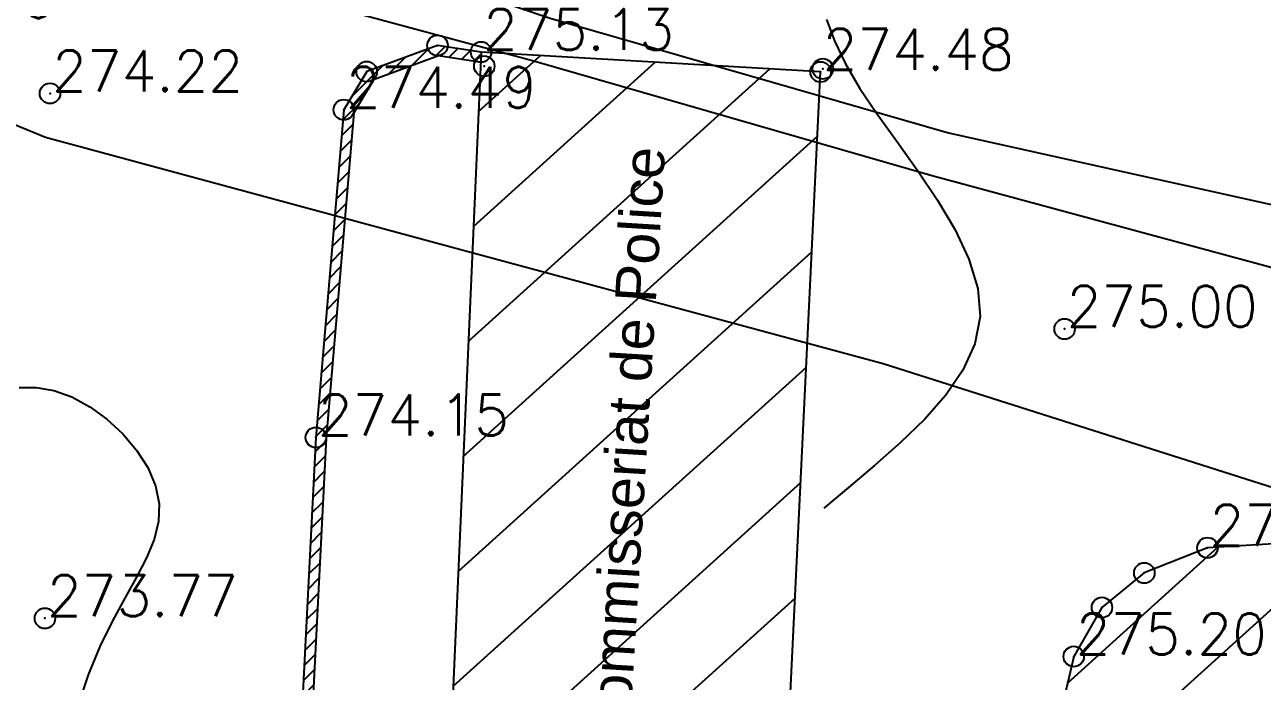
# Model space of a CAD drawing. Header units: millimetres. Extents: x 524954 to 526204, y 9523489 to 9524010.
# Drawn here: x 525433.97 to 525464.19, y 9523619.21 to 9523635.24 of the extents above; entities that cross this region are included whole.
import ezdxf

# ---------------------------------------------------------------- set-up
doc = ezdxf.new("R2010")
doc.units = ezdxf.units.MM
doc.header["$PDMODE"] = 32
doc.header["$PDSIZE"] = 0.5
doc.linetypes.add('CACHE2', pattern=[4.7625, 3.175, -1.5875])
for name, color, linetype in [('Bati', 6, 'Continuous'), ('Bati_H', 1, 'Continuous'), ('Cloture', 7, 'Continuous'), ('CN_02_00', 4, 'Continuous'), ('CN_05_00', 6, 'Continuous'), ('Murs', 1, 'Continuous'), ('PLUME_4', 3, 'Continuous'), ('PLUME_5', 6, 'Continuous'), ('PLUME_6', 2, 'Continuous'), ('TopoAlt', 3, 'Continuous'), ('TOPOJIS', 7, 'Continuous'), ('Toponomie', 7, 'CACHE2')]:
    doc.layers.add(name, color=color, linetype=linetype)
doc.styles.add('Simplex 1.0', font='Simplex.shx', dxfattribs={"width": 0.99, "height": 1})
doc.styles.get("Standard").update_dxf_attribs({"font": 'arial.ttf'})

# ---------------------------------------------------------------- blocks, each defined once
blk = doc.blocks.new('TCPOINT M')
at = {"color": 0}
blk.add_point((0, 0), dxfattribs=at)
at = {"layer": 'TopoAlt', "style": 'Simplex 1.0', "width": 0.99}
blk.add_attdef('ALT', (0.15, 0.15), '', height=1, dxfattribs=at)

msp = doc.modelspace()

# ---------------------------------------------------------------- hatches: boundary and pattern name
at = {"layer": 'Bati_H'}
h = msp.add_hatch(dxfattribs=at)
h.set_pattern_fill('_U', color=256, scale=2, angle=222.0999, style=0, pattern_type=0)
h.set_pattern_definition([(222.09989299, (0, 0), (1.3408504664, -1.4839541862), [])])
h.paths.add_polyline_path([(525468.523, 9523600.62), (525468.496, 9523607.652), (525473.283, 9523607.546), (525472.811, 9523597.929), (525483.353, 9523597.395), (525483.341, 9523597.395), (525485.526, 9523640.514), (525477.327, 9523640.929), (525476.088, 9523616.723), (525469.369, 9523617.103), (525469.292, 9523618.486), (525469.191, 9523619.302), (525468.865, 9523620.379), (525468.289, 9523621.142), (525467.455, 9523621.804), (525466.294, 9523622.243), (525464.462, 9523622.564), (525462.852, 9523622.467), (525461.309, 9523621.851), (525460.274, 9523621.007), (525459.585, 9523619.812), (525458.908, 9523616.933), (525452.581, 9523617.089), (525453.404, 9523634.085), (525445.11, 9523634.572), (525444.21, 9523614.079), (525443.42, 9523601.948)])
at = {"layer": 'Murs'}
h = msp.add_hatch(dxfattribs=at)
h.set_pattern_fill('_U', color=256, scale=0.25, angle=45, style=0, pattern_type=0)
h.set_pattern_definition([(45, (0, 0), (-0.1767766952966, 0.1767766952966), [])])
h.paths.add_polyline_path([(525445.11, 9523634.572), (525444.048, 9523634.733), (525442.317, 9523634.093), (525441.758, 9523633.162), (525441.075, 9523625.16), (525439.915, 9523602.326), (525443.42, 9523601.948), (525443.447, 9523602.197), (525440.176, 9523602.549), (525441.324, 9523625.143), (525442.002, 9523633.083), (525442.486, 9523633.889), (525444.074, 9523634.476), (525445.073, 9523634.325)])

# ---------------------------------------------------------------- linework, layer by layer
at = {"layer": 'Bati', "flags": 128}
msp.add_lwpolyline([(525464.462, 9523622.564), (525462.852, 9523622.467), (525461.309, 9523621.851), (525460.274, 9523621.007), (525459.585, 9523619.812), (525458.908, 9523616.933), (525452.581, 9523617.089), (525453.404, 9523634.085), (525445.11, 9523634.572), (525444.21, 9523614.079), (525443.42, 9523601.948), (525468.523, 9523600.62)], dxfattribs=at)
at = {"layer": 'Cloture', "flags": 128}
for points in [[(525445.11, 9523634.572), (525444.048, 9523634.733), (525442.317, 9523634.093), (525441.758, 9523633.162), (525441.075, 9523625.16), (525439.915, 9523602.326), (525443.42, 9523601.948)], [(525445.073, 9523634.325), (525444.074, 9523634.476), (525442.486, 9523633.889), (525442.002, 9523633.083), (525441.324, 9523625.143), (525440.176, 9523602.549), (525443.447, 9523602.197)]]:
    msp.add_lwpolyline(points, dxfattribs=at)
at = {"layer": 'CN_02_00', "elevation": 274, "flags": 128}
msp.add_lwpolyline([(525433.826, 9523626.381), (525434.246, 9523626.382), (525434.675, 9523626.31), (525435.115, 9523626.151), (525435.553, 9523625.912), (525435.973, 9523625.607), (525436.36, 9523625.248), (525436.698, 9523624.85), (525436.969, 9523624.424), (525437.159, 9523623.983), (525437.252, 9523623.541), (525437.236, 9523623.107), (525437.126, 9523622.671), (525436.939, 9523622.223), (525436.695, 9523621.75), (525436.411, 9523621.24), (525436.107, 9523620.68), (525435.801, 9523620.058), (525435.512, 9523619.363), (525435.257, 9523618.586)], dxfattribs=at)
at = {"layer": 'CN_05_00', "elevation": 275, "flags": 128}
msp.add_lwpolyline([(525453.547, 9523635.366), (525453.739, 9523634.843), (525454.01, 9523634.284), (525454.363, 9523633.684), (525454.795, 9523633.044), (525455.279, 9523632.37), (525455.778, 9523631.671), (525456.259, 9523630.956), (525456.686, 9523630.233), (525457.025, 9523629.512), (525457.24, 9523628.801), (525457.296, 9523628.11), (525457.169, 9523627.445), (525456.88, 9523626.806), (525456.459, 9523626.192), (525455.937, 9523625.6), (525455.347, 9523625.029), (525454.718, 9523624.476), (525454.081, 9523623.941), (525453.482, 9523623.431)], dxfattribs=at)
at = {"layer": 'PLUME_4'}
msp.add_lwpolyline([(525368.169, 9523661.741), (525377.899, 9523658.942), (525386.776, 9523654.075), (525388.88, 9523652.725), (525395.691, 9523648.71), (525405.457, 9523645.412), (525410.662, 9523642.784), (525415.332, 9523640.618), (525425.134, 9523636.822), (525432.407, 9523633.342), (525434.474, 9523632.49), (525444.703, 9523629.728), (525454.931, 9523626.965), (525454.931, 9523626.965), (525465.196, 9523623.704)], dxfattribs=at)
msp.add_lwpolyline([(525368.169, 9523661.741), (525377.899, 9523658.942), (525386.776, 9523654.075), (525388.88, 9523652.725), (525395.691, 9523648.71), (525405.457, 9523645.412), (525410.662, 9523642.784), (525415.332, 9523640.618), (525425.134, 9523636.822), (525432.407, 9523633.342), (525434.474, 9523632.49), (525444.703, 9523629.728), (525454.931, 9523626.965), (525454.931, 9523626.965), (525465.196, 9523623.704)], dxfattribs=at)
at = {"layer": 'PLUME_5'}
msp.add_lwpolyline([(525381.451, 9523665.217), (525390.329, 9523660.351), (525392.469, 9523658.502), (525399.243, 9523654.985), (525408.085, 9523650.617), (525413.29, 9523647.989), (525417.425, 9523646.286), (525427.227, 9523642.489), (525434.463, 9523639.508), (525437.03, 9523638.693), (525446.796, 9523635.395), (525456.525, 9523632.596), (525456.525, 9523632.596), (525466.717, 9523630.332)], dxfattribs=at)
at = {"layer": 'PLUME_6'}
msp.add_lwpolyline([(525380.563, 9523663.648), (525389.441, 9523658.782), (525392.043, 9523657.468), (525398.319, 9523653.915), (525407.695, 9523649.085), (525412.365, 9523646.919), (525417.035, 9523644.753), (525426.339, 9523640.921), (525434.074, 9523637.976), (525436.141, 9523637.124), (525446.37, 9523634.361), (525456.099, 9523631.562), (525456.099, 9523631.562), (525466.328, 9523628.8)], dxfattribs=at)

# ---------------------------------------------------------------- block references
at = {"layer": 'TOPOJIS'}
ref = msp.add_blockref('TCPOINT M', (525429.987, 9523635.346, 274.86), dxfattribs=at)
ref.add_attrib('ALT', '274.86', (525430.037, 9523635.396, 274.86), dxfattribs={"layer": 'TopoAlt', "height": 1, "style": 'Simplex 1.0', "width": 0.99})
ref = msp.add_blockref('TCPOINT M', (525445.11, 9523634.572, 275.13), dxfattribs=at)
ref.add_attrib('ALT', '275.13', (525445.16, 9523634.622, 275.13), dxfattribs={"layer": 'TopoAlt', "height": 1, "style": 'Simplex 1.0', "width": 0.99})
for p in [(525444.048, 9523634.733, 274.96), (525442.317, 9523634.093, 274.48), (525445.189, 9523634.225, 275.13), (525453.456, 9523634.16, 275.17), (525461.309, 9523621.851, 275.19), (525460.274, 9523621.007, 275.19)]:
    msp.add_blockref('TCPOINT M', p, dxfattribs=at)
ref = msp.add_blockref('TCPOINT M', (525453.404, 9523634.085, 274.48), dxfattribs=at)
ref.add_attrib('ALT', '274.48', (525453.454, 9523634.135, 274.48), dxfattribs={"layer": 'TopoAlt', "height": 1, "style": 'Simplex 1.0', "width": 0.99})
ref = msp.add_blockref('TCPOINT M', (525434.583, 9523633.561, 274.22), dxfattribs=at)
ref.add_attrib('ALT', '274.22', (525434.633, 9523633.611, 274.22), dxfattribs={"layer": 'TopoAlt', "height": 1, "style": 'Simplex 1.0', "width": 0.99})
ref = msp.add_blockref('TCPOINT M', (525441.758, 9523633.162, 274.49), dxfattribs=at)
ref.add_attrib('ALT', '274.49', (525441.808, 9523633.212, 274.49), dxfattribs={"layer": 'TopoAlt', "height": 1, "style": 'Simplex 1.0', "width": 0.99})
ref = msp.add_blockref('TCPOINT M', (525459.362, 9523627.809, 275), dxfattribs=at)
ref.add_attrib('ALT', '275.00', (525459.412, 9523627.859, 275), dxfattribs={"layer": 'TopoAlt', "height": 1, "style": 'Simplex 1.0', "width": 0.99})
ref = msp.add_blockref('TCPOINT M', (525441.075, 9523625.16, 274.15), dxfattribs=at)
ref.add_attrib('ALT', '274.15', (525441.125, 9523625.21, 274.15), dxfattribs={"layer": 'TopoAlt', "height": 1, "style": 'Simplex 1.0', "width": 0.99})
ref = msp.add_blockref('TCPOINT M', (525462.852, 9523622.467, 275.21), dxfattribs=at)
ref.add_attrib('ALT', '275.21', (525462.902, 9523622.517, 275.21), dxfattribs={"layer": 'TopoAlt', "height": 1, "style": 'Simplex 1.0', "width": 0.99})
ref = msp.add_blockref('TCPOINT M', (525434.459, 9523620.744, 273.77), dxfattribs=at)
ref.add_attrib('ALT', '273.77', (525434.509, 9523620.794, 273.77), dxfattribs={"layer": 'TopoAlt', "height": 1, "style": 'Simplex 1.0', "width": 0.99})
ref = msp.add_blockref('TCPOINT M', (525459.585, 9523619.812, 275.2), dxfattribs=at)
ref.add_attrib('ALT', '275.20', (525459.635, 9523619.862, 275.2), dxfattribs={"layer": 'TopoAlt', "height": 1, "style": 'Simplex 1.0', "width": 0.99})

# ---------------------------------------------------------------- texts
at = {"layer": 'Toponomie', "insert": (525446.595, 9523599.167), "char_height": 1, "width": 42.68298, "attachment_point": 1, "rotation": 86.5199}
msp.add_mtext('\\pxqc;Bureaux de la Commisseriat de Police', dxfattribs=at)

doc.saveas('drawing.dxf')
